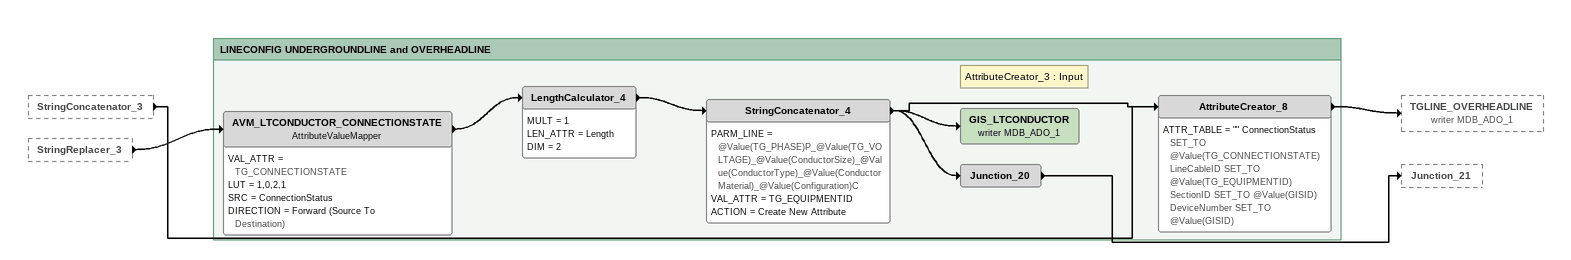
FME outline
StringConcatenator_3 [outside]
    -> AttributeCreator_8
StringReplacer_3 [outside]
    -> AVM_LTCONDUCTOR_CONNECTIONSTATE

Bookmark: LINECONFIG UNDERGROUNDLINE and OVERHEADLINE
AVM_LTCONDUCTOR_CONNECTIONSTATE: AttributeValueMapper
    VAL_ATTR = TG_CONNECTIONSTATE
    LUT = 1,0,2,1
    SRC = ConnectionStatus
    DIRECTION = Forward (Source To Destination)
    -> LengthCalculator_4
LengthCalculator_4
    MULT = 1
    LEN_ATTR = Length
    DIM = 2
    -> StringConcatenator_4
StringConcatenator_4
    PARM_LINE = @Value(TG_PHASE)P_@Value(TG_VOLTAGE)_@Value(ConductorSize)_@Value(ConductorType)_@Value(ConductorMaterial)_@Value(Configuration)C
    VAL_ATTR = TG_EQUIPMENTID
    ACTION = Create New Attribute
    -> AttributeCreator_8
    -> GIS_LTCONDUCTOR (writer MDB_ADO_1)
    -> Junction_20
GIS_LTCONDUCTOR (writer MDB_ADO_1)
AttributeCreator_8
    ATTR_TABLE = "" ConnectionStatus SET_TO @Value(TG_CONNECTIONSTATE)  LineCableID SET_TO @Value(TG_EQUIPMENTID)  SectionID SET_TO @Value(GISID)  DeviceNumber SET_TO @Value(GISID)
    -> TGLINE_OVERHEADLINE (writer MDB_ADO_1)
Note: AttributeCreator_3 : Input
Junction_20
    -> Junction_21
